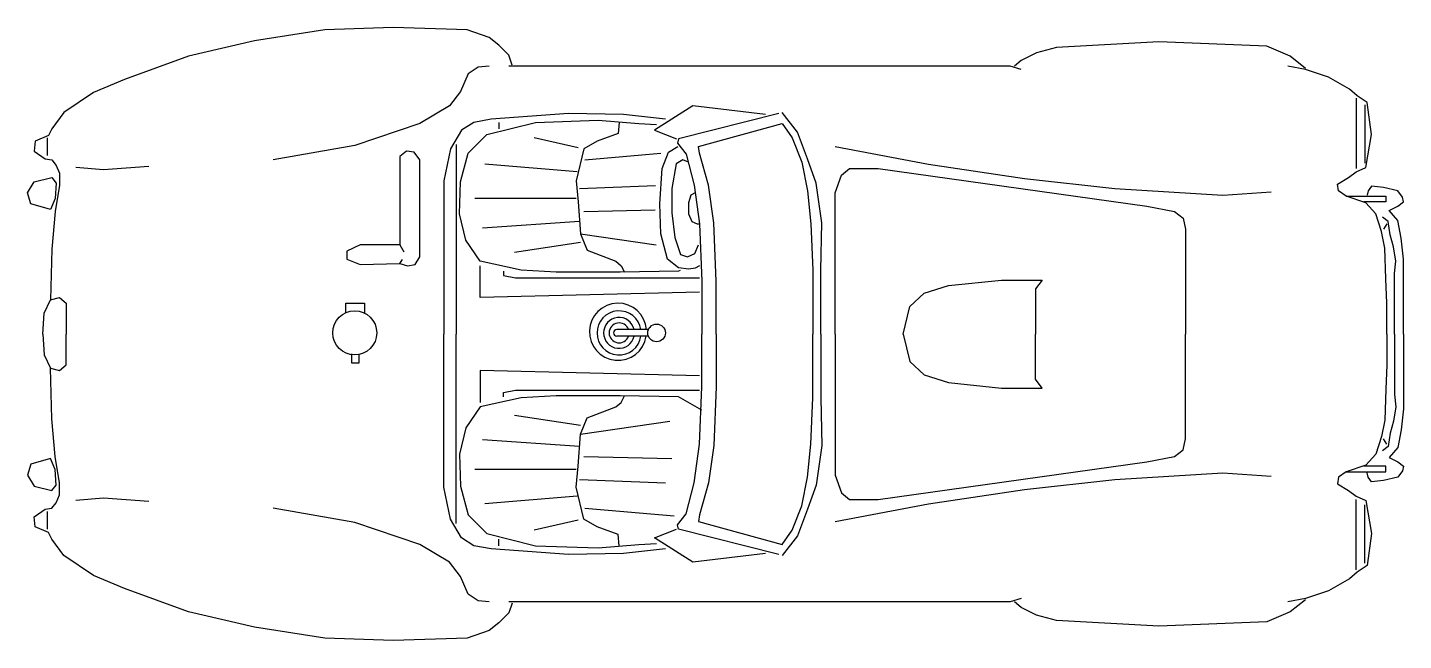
# Model space of a CAD drawing. Extents: x 8641 to 11314, y -4936 to -3746.
import ezdxf

# ---------------------------------------------------------------- set-up
doc = ezdxf.new("R2010")
doc.units = 0
doc.header["$MEASUREMENT"] = 0
doc.layers.add('2D', color=7, linetype='CONTINUOUS')
doc.layers.add('INSERT', color=7, linetype='CONTINUOUS')

# ---------------------------------------------------------------- blocks, each defined once
blk = doc.blocks.new('C-2CAR01')
at = {"layer": '2D', "color": 0, "linetype": 'BYBLOCK'}
for p, q in [((-801.8, 588.1), (-930.2, 558.2)), ((-664.8, 609.5), (-801.8, 588.1)), ((-532.1, 613.8), (-664.8, 609.5)), ((-388.7, 609.5), (-532.1, 613.8)), ((-345.9, 594.5), (-388.7, 609.5)), ((-326.7, 579.6), (-345.9, 594.5)), ((-307.4, 560.3), (-326.7, 579.6)), ((717.7, 564.6), (687.8, 549.6)), ((756.3, 575.3), (717.7, 564.6)), ((955.3, 586), (756.3, 575.3)), ((1165, 577.4), (955.3, 586)), ((1210, 558.2), (1165, 577.4)), ((-930.2, 558.2), (-1054.3, 513.2)), ((-367.3, 536.8), (-386.6, 523.9)), ((-345.9, 538.9), (-367.3, 536.8)), ((-301, 541), (-307.4, 560.3)), ((193.4, 538.9), (-307.4, 538.9)), ((666.4, 538.9), (169.9, 538.9)), ((687.8, 532.5), (666.4, 538.9)), ((687.8, 549.6), (674.9, 538.9)), ((1239.9, 532.5), (1205.7, 538.9)), ((1239.9, 534.6), (1210, 558.2)), ((-1054.3, 513.2), (-1114.2, 487.5)), ((-386.6, 523.9), (-401.6, 489.7)), ((1284.9, 517.5), (1239.9, 532.5)), ((1325.5, 494), (1284.9, 517.5)), ((-1114.2, 487.5), (-1172, 449)), ((-401.6, 489.7), (-423, 461.9)), ((1340.5, 481.1), (1325.5, 494)), ((-423, 461.9), (-480.7, 427.6)), ((50, 461.9), (-24.9, 414.8)), ((191.3, 444.7), (50, 461.9)), ((1338.4, 476.8), (1338.4, 339.9)), ((1359.8, 468.3), (1340.5, 481.1)), ((1355.5, 464), (1355.5, 350.6)), ((1368.3, 406.2), (1359.8, 468.3)), ((-1172, 449), (-1195.6, 416.9)), ((-375.9, 429.7), (-399.4, 414.8)), ((-341.6, 436.2), (-375.9, 429.7)), ((-350.2, 406.2), (-256, 429.7)), ((-191.8, 446.9), (-341.6, 436.2)), ((-326.7, 429.7), (-326.7, 416.9)), ((-256, 429.7), (-134, 434)), ((-84.8, 444.7), (-191.8, 446.9)), ((-134, 434), (-54.9, 427.6)), ((-93.4, 429.7), (-95.5, 408.3)), ((-3.5, 436.2), (-84.8, 444.7)), ((216.9, 446.9), (22.2, 397.6)), ((253.3, 410.5), (223.4, 449)), ((-1202, 404.1), (-1227.7, 393.4)), ((-1195.6, 416.9), (-1202, 404.1)), ((-480.7, 427.6), (-607, 384.8)), ((-399.4, 414.8), (-420.8, 378.4)), ((-386.6, 369.8), (-350.2, 406.2)), ((-95.5, 408.3), (-136.2, 393.4)), ((-54.9, 427.6), (-20.6, 425.5)), ((-24.9, 414.8), (17.9, 397.6)), ((60.7, 382.7), (223.4, 427.6)), ((223.4, 427.6), (242.6, 399.8)), ((272.6, 359.1), (253.3, 410.5)), ((1357.6, 342), (1368.3, 406.2)), ((-1227.7, 393.4), (-1229.8, 374.1)), ((-1204.1, 365.5), (-1204.1, 399.8)), ((-607, 384.8), (-765.4, 357)), ((-420.8, 378.4), (-433.7, 316.3)), ((-410.1, 386.9), (-410.1, 18.8)), ((-172.6, 380.5), (-258.2, 399.8)), ((-161.9, 378.4), (-176.8, 316.3)), ((-136.2, 393.4), (-161.9, 378.4)), ((2.9, 372), (21, 382.8)), ((22.2, 397.6), (20, 389.1)), ((20, 389.1), (37.2, 367.7)), ((62.9, 369.8), (60.7, 382.7)), ((242.6, 399.8), (261.9, 352.7)), ((326.1, 382.7), (508, 348.4)), ((-1229.8, 374.1), (-1208.4, 359.1)), ((-1208.4, 359.1), (-1195.6, 357)), ((-1195.6, 357), (-1187, 346.3)), ((-506.4, 374.1), (-519.3, 363.4)), ((-519.3, 363.4), (-519.3, 192.2)), ((-491.5, 372), (-506.4, 374.1)), ((-480.7, 357), (-491.5, 372)), ((-480.7, 168.6), (-480.7, 357)), ((-401.6, 314.2), (-386.6, 369.8)), ((-174.7, 333.4), (-354.5, 348.4)), ((-159.7, 357), (-12, 369.7)), ((-9.9, 339.9), (2.9, 372)), ((17.7, 349.1), (9.3, 301.3)), ((30.7, 357), (17.7, 349.1)), ((41.4, 352.7), (30.7, 357)), ((37.2, 367.7), (52.2, 307.8)), ((80, 307.8), (62.9, 369.8)), ((261.9, 352.7), (272.6, 297.1)), ((289.7, 312), (272.6, 359.1)), ((508, 348.4), (694.2, 320.6)), ((-1229.8, 314.2), (-1195.6, 322.7)), ((-1195.6, 322.7), (-1187, 312)), ((-1187, 346.3), (-1180.6, 331.3)), ((-1180.6, 331.3), (-1180.6, 307.8)), ((-1095, 337.7), (-1148.5, 342)), ((-1007.2, 344.1), (-1095, 337.7)), ((-14.2, 271.4), (-9.9, 339.9)), ((326.1, 292.8), (338.9, 327)), ((338.9, 327), (353.9, 339.9)), ((353.9, 339.9), (409.6, 339.9)), ((409.6, 339.9), (931.8, 267.1)), ((1302, 309.9), (1323.4, 322.7)), ((1323.4, 322.7), (1338.4, 333.4)), ((1338.4, 333.4), (1357.6, 342)), ((-1242.6, 292.8), (-1229.8, 314.2)), ((-1187, 312), (-1189.1, 282.1)), ((-1180.6, 307.8), (-1189.1, 256.4)), ((-433.7, 316.3), (-433.7, 18.8)), ((-403.7, 252.1), (-401.6, 314.2)), ((-176.8, 316.3), (-172.6, 275.7)), ((-170.4, 301.3), (-22.4, 307)), ((9.3, 301.3), (9.3, 254.3)), ((52.2, 307.8), (62.9, 232.9)), ((90.7, 235), (80, 307.8)), ((272.6, 297.1), (279, 232.9)), ((300.4, 235), (289.7, 312)), ((694.2, 320.6), (869.7, 301.3)), ((869.7, 301.3), (1079.4, 288.5)), ((1079.4, 288.5), (1173.6, 294.9)), ((1304.1, 297.1), (1302, 309.9)), ((1319.1, 286.4), (1304.1, 297.1)), ((1361.9, 297.1), (1359.8, 288.5)), ((1368.3, 305.6), (1361.9, 297.1)), ((1391.9, 303.5), (1368.3, 305.6)), ((1419.7, 297.1), (1391.9, 303.5)), ((1428.3, 284.2), (1419.7, 297.1)), ((-1236.2, 271.4), (-1242.6, 292.8)), ((-1197.7, 260.7), (-1236.2, 271.4)), ((-1189.1, 282.1), (-1197.7, 260.7)), ((-176.8, 282.1), (-373.7, 282.1)), ((-172.6, 275.7), (-168.3, 213.6)), ((-12.1, 213.6), (-14.2, 271.4)), ((45.7, 288.5), (41.4, 273.5)), ((41.4, 273.5), (41.4, 252.1)), ((54.3, 292.8), (45.7, 288.5)), ((326.1, 18.8), (326.1, 292.8)), ((1319.1, 286.4), (1396.2, 286.4)), ((1357.6, 273.5), (1319.1, 286.4)), ((1396.2, 275.7), (1353.4, 275.7)), ((1376.9, 252.1), (1357.6, 273.5)), ((1396.2, 286.4), (1396.2, 275.7)), ((1419.7, 267.1), (1430.4, 275.7)), ((1430.4, 275.7), (1428.3, 284.2)), ((-1189.1, 256.4), (-1195.6, 183.6)), ((-390.9, 200.8), (-403.7, 252.1)), ((-161.9, 256.4), (-23.6, 259.9)), ((9.3, 254.3), (14.8, 206.5)), ((41.4, 252.1), (47.9, 237.1)), ((931.8, 267.1), (985.3, 256.4)), ((985.3, 256.4), (1002.4, 243.6)), ((1002.4, 243.6), (1006.7, 222.2)), ((1387.6, 217.9), (1376.9, 252.1)), ((1400.5, 237.1), (1389.7, 245.7)), ((1402.6, 258.5), (1419.7, 267.1)), ((1419.7, 239.3), (1402.6, 258.5)), ((-170.4, 237.1), (-358.8, 224.3)), ((47.9, 237.1), (58.6, 232.9)), ((58.6, 232.9), (62.9, 232.9)), ((62.9, 232.9), (67.1, 121.6)), ((95, 121.6), (90.7, 235)), ((279, 232.9), (283.3, 143)), ((298.3, 143), (300.4, 235)), ((1006.7, 222.2), (1006.7, 18.8)), ((1394, 185.8), (1387.6, 217.9)), ((1398.3, 232.9), (1391.9, 222.2)), ((1404.7, 211.5), (1400.5, 237.1)), ((1426.1, 205), (1419.7, 239.3)), ((-596.3, 192.2), (-622, 179.4)), ((-519.3, 192.2), (-596.3, 192.2)), ((-519.3, 192.2), (-511.5, 178.3)), ((-363, 160.1), (-390.9, 200.8)), ((-168.3, 196.5), (-296.7, 177.2)), ((-168.3, 213.6), (-21.2, 191.8)), ((-168.3, 213.6), (-155.4, 181.5)), ((0.8, 164.4), (-12.1, 213.6)), ((14.8, 206.5), (25.6, 173.1)), ((53.8, 175.1), (60.6, 192)), ((1411.2, 187.9), (1404.7, 211.5)), ((1415.4, 160.1), (1411.2, 187.9)), ((1430.4, 164.4), (1426.1, 205)), ((-1195.6, 183.6), (-1197.7, 85.2)), ((-622, 179.4), (-622, 164.4)), ((-622, 164.4), (-596.3, 153.7)), ((-519.3, 155.8), (-514, 163.5)), ((-489.3, 153.7), (-480.7, 168.6)), ((-155.4, 181.5), (-99.8, 160.1)), ((22.2, 147.2), (0.8, 164.4)), ((25.6, 173.1), (39.3, 168.6)), ((39.3, 168.6), (53.8, 175.1)), ((1396.2, 125.8), (1394, 185.8)), ((1430.4, 138.7), (1430.4, 164.4)), ((-596.3, 153.7), (-519.3, 155.8)), ((-519.3, 155.8), (-504.3, 151.5)), ((-504.3, 151.5), (-489.3, 153.7)), ((-283.9, 143), (-363, 160.1)), ((-363, 89.5), (-363, 151.5)), ((-318.1, 140.8), (-318.1, 132.3)), ((-215.4, 138.7), (-283.9, 143)), ((-91.2, 138.7), (-215.4, 138.7)), ((-99.8, 160.1), (-89.1, 151.5)), ((22.2, 140.8), (-91.2, 138.7)), ((-89.1, 151.5), (-82.7, 138.7)), ((41.8, 144.9), (22.2, 147.2)), ((25, 142.4), (22.2, 140.8)), ((54.3, 146.7), (41.8, 144.9)), ((62.9, 151.5), (54.3, 146.7)), ((283.3, 143), (283.3, 18.8)), ((298.3, 18.8), (298.3, 143)), ((1413.3, 136.5), (1415.4, 160.1)), ((1413.3, 85.2), (1413.3, 136.5)), ((1430.4, 85.2), (1430.4, 138.7)), ((-318.1, 132.3), (-294.6, 128)), ((-294.6, 128), (62.9, 128)), ((67.1, 121.6), (67.1, 18.8)), ((95, 18.8), (95, 121.6)), ((499.4, 98), (546.5, 113)), ((546.5, 113), (649.3, 123.7)), ((649.3, 123.7), (728.4, 123.7)), ((728.4, 123.7), (715.6, 106.6)), ((1398.3, 78.8), (1396.2, 125.8)), ((-1210.5, 59.5), (-1197.7, 85.2)), ((-1197.7, 85.2), (-1180.6, 89.5)), ((-1180.6, 89.5), (-1167.7, 78.8)), ((62.9, 100.2), (-363, 89.5)), ((471.6, 72.3), (499.4, 98)), ((715.6, 106.6), (715.6, 18.8)), ((1413.3, 18.8), (1413.3, 85.2)), ((1430.4, 18.8), (1430.4, 85.2)), ((-1212.7, 18.8), (-1210.5, 59.5)), ((-1167.7, 78.8), (-1167.7, 18.8)), ((-624.1, 78.8), (-587.8, 78.8)), ((-624.1, 59.5), (-624.1, 78.8)), ((-587.8, 78.8), (-587.8, 59.5)), ((458.8, 18.8), (471.6, 72.3)), ((1398.3, 18.8), (1398.3, 78.8)), ((-36.5, 27.4), (-97.7, 27.4)), ((-1212.7, 18.8), (-1210.5, -21.8)), ((-1167.7, -41.1), (-1167.7, 18.8)), ((-433.7, -278.6), (-433.7, 18.8)), ((-410.1, -349.3), (-410.1, 18.8)), ((-36.5, 14.6), (-97.7, 14.6)), ((67.1, -83.9), (67.1, 18.8)), ((95, 18.8), (95, -83.9)), ((283.3, -105.3), (283.3, 18.8)), ((298.3, 18.8), (298.3, -105.3)), ((326.1, 18.8), (326.1, -255.1)), ((458.8, 18.8), (471.6, -34.7)), ((715.6, -68.9), (715.6, 18.8)), ((1006.7, -184.5), (1006.7, 18.8)), ((1398.3, 18.8), (1398.3, -41.1)), ((1413.3, 18.8), (1413.3, -47.5)), ((1430.4, 18.8), (1430.4, -47.5)), ((-1210.5, -21.8), (-1197.7, -47.5)), ((-613.4, -19.7), (-613.4, -36.8)), ((-598.5, -36.8), (-598.5, -19.7)), ((-1197.7, -47.5), (-1180.6, -51.8)), ((-1195.6, -146), (-1197.7, -47.5)), ((-1180.6, -51.8), (-1167.7, -41.1)), ((-613.4, -36.8), (-598.5, -36.8)), ((62.9, -62.5), (-363, -51.8)), ((-363, -51.8), (-363, -113.9)), ((471.6, -34.7), (499.4, -60.3)), ((1398.3, -41.1), (1396.2, -88.2)), ((1413.3, -47.5), (1413.3, -98.9)), ((1430.4, -47.5), (1430.4, -101)), ((499.4, -60.3), (546.5, -75.3)), ((546.5, -75.3), (649.3, -86)), ((728.4, -86), (715.6, -68.9)), ((-283.9, -105.3), (-363, -122.4)), ((-318.1, -94.6), (-294.6, -90.3)), ((-318.1, -103.2), (-318.1, -94.6)), ((-294.6, -90.3), (62.9, -90.3)), ((-215.4, -101), (-283.9, -105.3)), ((-91.2, -101), (-215.4, -101)), ((22.2, -103.2), (-91.2, -101)), ((-89.1, -113.9), (-82.7, -101)), ((67.1, -128.8), (22.2, -103.2)), ((62.9, -195.2), (67.1, -83.9)), ((95, -83.9), (90.7, -197.3)), ((279, -195.2), (283.3, -105.3)), ((298.3, -105.3), (300.4, -197.3)), ((649.3, -86), (728.4, -86)), ((1396.2, -88.2), (1394, -148.1)), ((1413.3, -98.9), (1415.4, -122.4)), ((1430.4, -101), (1430.4, -126.7)), ((-363, -122.4), (-390.9, -163.1)), ((-155.4, -143.8), (-99.8, -122.4)), ((-99.8, -122.4), (-89.1, -113.9)), ((1415.4, -122.4), (1411.2, -150.2)), ((1430.4, -126.7), (1426.1, -167.4)), ((-1189.1, -218.7), (-1195.6, -146)), ((-168.3, -158.8), (-296.7, -139.5)), ((-168.3, -175.9), (-155.4, -143.8)), ((-168.3, -175.9), (5.1, -150.2)), ((1394, -148.1), (1387.6, -180.2)), ((1411.2, -150.2), (1404.7, -173.8)), ((-390.9, -163.1), (-403.7, -214.4)), ((-170.4, -199.5), (-358.8, -186.6)), ((-172.6, -238), (-168.3, -175.9)), ((1002.4, -205.9), (1006.7, -184.5)), ((1387.6, -180.2), (1376.9, -214.4)), ((1398.3, -195.2), (1391.9, -184.5)), ((1404.7, -173.8), (1400.5, -199.5)), ((1426.1, -167.4), (1419.7, -201.6)), ((52.2, -270.1), (62.9, -195.2)), ((90.7, -197.3), (80, -270.1)), ((272.6, -259.4), (279, -195.2)), ((300.4, -197.3), (289.7, -274.4)), ((985.3, -218.7), (1002.4, -205.9)), ((1400.5, -199.5), (1389.7, -208)), ((1419.7, -201.6), (1402.6, -220.9)), ((-1236.2, -233.7), (-1242.6, -255.1)), ((-1197.7, -223), (-1236.2, -233.7)), ((-1189.1, -244.4), (-1197.7, -223)), ((-1180.6, -270.1), (-1189.1, -218.7)), ((-403.7, -214.4), (-401.6, -276.5)), ((-176.8, -278.6), (-172.6, -238)), ((-161.9, -218.7), (9.3, -223)), ((409.6, -302.2), (931.8, -229.4)), ((931.8, -229.4), (985.3, -218.7)), ((1357.6, -235.8), (1319.1, -248.7)), ((1396.2, -238), (1353.4, -238)), ((1376.9, -214.4), (1357.6, -235.8)), ((1396.2, -248.7), (1396.2, -238)), ((1402.6, -220.9), (1419.7, -229.4)), ((1419.7, -229.4), (1430.4, -238)), ((1430.4, -238), (1428.3, -246.5)), ((-1242.6, -255.1), (-1229.8, -276.5)), ((-1187, -274.4), (-1189.1, -244.4)), ((-176.8, -244.4), (-373.7, -244.4)), ((-170.4, -263.7), (-3.5, -270.1)), ((261.9, -315), (272.6, -259.4)), ((326.1, -255.1), (338.9, -289.3)), ((694.2, -282.9), (869.7, -263.7)), ((869.7, -263.7), (1079.4, -250.8)), ((1079.4, -250.8), (1173.6, -257.2)), ((1304.1, -259.4), (1302, -272.2)), ((1319.1, -248.7), (1304.1, -259.4)), ((1319.1, -248.7), (1396.2, -248.7)), ((1361.9, -259.4), (1359.8, -250.8)), ((1368.3, -267.9), (1361.9, -259.4)), ((1391.9, -265.8), (1368.3, -267.9)), ((1419.7, -259.4), (1391.9, -265.8)), ((1428.3, -246.5), (1419.7, -259.4)), ((-1229.8, -276.5), (-1195.6, -285.1)), ((-1195.6, -285.1), (-1187, -274.4)), ((-1187, -308.6), (-1180.6, -293.6)), ((-1180.6, -293.6), (-1180.6, -270.1)), ((-420.8, -340.7), (-433.7, -278.6)), ((-401.6, -276.5), (-386.6, -332.1)), ((-161.9, -340.7), (-176.8, -278.6)), ((37.2, -330), (52.2, -270.1)), ((80, -270.1), (62.9, -332.1)), ((289.7, -274.4), (272.6, -321.4)), ((338.9, -289.3), (353.9, -302.2)), ((508, -310.7), (694.2, -282.9)), ((1302, -272.2), (1323.4, -285.1)), ((1323.4, -285.1), (1338.4, -295.8)), ((-1208.4, -321.4), (-1195.6, -319.3)), ((-1195.6, -319.3), (-1187, -308.6)), ((-1095, -300), (-1148.5, -304.3)), ((-1007.2, -306.5), (-1095, -300)), ((-607, -347.1), (-765.4, -319.3)), ((-174.7, -295.8), (-354.5, -310.7)), ((-159.7, -319.3), (13.6, -334.3)), ((242.6, -362.1), (261.9, -315)), ((326.1, -345), (508, -310.7)), ((353.9, -302.2), (409.6, -302.2)), ((1338.4, -295.8), (1357.6, -304.3)), ((1338.4, -439.2), (1338.4, -302.2)), ((1355.5, -426.3), (1355.5, -312.9)), ((1357.6, -304.3), (1368.3, -368.5)), ((-1229.8, -336.4), (-1208.4, -321.4)), ((-1227.7, -355.7), (-1229.8, -336.4)), ((-1204.1, -360), (-1204.1, -325.7)), ((-480.7, -389.9), (-607, -347.1)), ((-399.4, -377.1), (-420.8, -340.7)), ((-386.6, -332.1), (-350.2, -368.5)), ((-172.6, -342.8), (-258.2, -362.1)), ((-136.2, -355.7), (-161.9, -340.7)), ((20, -351.4), (37.2, -330)), ((62.9, -332.1), (60.7, -345)), ((60.7, -345), (223.4, -389.9)), ((272.6, -321.4), (253.3, -372.8)), ((-1202, -366.4), (-1227.7, -355.7)), ((-1195.6, -379.2), (-1202, -366.4)), ((-350.2, -368.5), (-256, -392.1)), ((-95.5, -370.7), (-136.2, -355.7)), ((-93.4, -392.1), (-95.5, -370.7)), ((-24.9, -377.1), (17.9, -360)), ((22.2, -360), (20, -351.4)), ((216.9, -409.2), (22.2, -360)), ((223.4, -389.9), (242.6, -362.1)), ((253.3, -372.8), (223.4, -411.3)), ((1368.3, -368.5), (1359.8, -430.6)), ((-1172, -411.3), (-1195.6, -379.2)), ((-423, -424.2), (-480.7, -389.9)), ((-375.9, -392.1), (-399.4, -377.1)), ((-341.6, -398.5), (-375.9, -392.1)), ((-191.8, -409.2), (-341.6, -398.5)), ((-326.7, -392.1), (-326.7, -379.2)), ((-256, -392.1), (-134, -396.4)), ((-134, -396.4), (-54.9, -389.9)), ((-3.5, -398.5), (-84.8, -407.1)), ((-54.9, -389.9), (-20.6, -387.8)), ((50, -424.2), (-24.9, -377.1)), ((-1114.2, -449.9), (-1172, -411.3)), ((-401.6, -452), (-423, -424.2)), ((-84.8, -407.1), (-191.8, -409.2)), ((191.3, -407.1), (50, -424.2)), ((-1054.3, -475.5), (-1114.2, -449.9)), ((-386.6, -486.2), (-401.6, -452)), ((1340.5, -443.4), (1325.5, -456.3)), ((1359.8, -430.6), (1340.5, -443.4)), ((-930.2, -520.5), (-1054.3, -475.5)), ((1284.9, -479.8), (1239.9, -494.8)), ((1325.5, -456.3), (1284.9, -479.8)), ((-367.3, -499.1), (-386.6, -486.2)), ((-345.9, -501.2), (-367.3, -499.1)), ((193.4, -501.2), (-307.4, -501.2)), ((-301, -503.4), (-307.4, -522.6)), ((666.4, -501.2), (169.9, -501.2)), ((687.8, -494.8), (666.4, -501.2)), ((687.8, -511.9), (674.9, -501.2)), ((1239.9, -494.8), (1205.7, -501.2)), ((1239.9, -496.9), (1210, -520.5)), ((-801.8, -550.4), (-930.2, -520.5)), ((-307.4, -522.6), (-326.7, -541.9)), ((717.7, -526.9), (687.8, -511.9)), ((756.3, -537.6), (717.7, -526.9)), ((1210, -520.5), (1165, -539.7)), ((-664.8, -571.8), (-801.8, -550.4)), ((-345.9, -556.9), (-388.7, -571.8)), ((-326.7, -541.9), (-345.9, -556.9)), ((955.3, -548.3), (756.3, -537.6)), ((1165, -539.7), (955.3, -548.3)), ((-532.1, -576.1), (-664.8, -571.8)), ((-388.7, -571.8), (-532.1, -576.1))]:
    blk.add_line(p, q, dxfattribs=at)
for centre, radius in [((-607, 21), 42.8), ((-20.6, 21), 17.1)]:
    blk.add_circle(centre, radius, dxfattribs=at)
for centre, radius, start, end in [((-95.5, 23.1), 55.6, 4.4117, 351.1501), ((-93.4, 21), 42.8, 8.6269, 351.3731), ((-93.4, 21), 30, 12.3736, 347.6264), ((-93.4, 21), 19.3, 19.4712, 340.5288), ((-97.7, 21), 6.42, 90, 270)]:
    blk.add_arc(centre, radius, start, end, dxfattribs=at)

msp = doc.modelspace()

# ---------------------------------------------------------------- block references
at = {"layer": 'INSERT'}
msp.add_blockref('C-2CAR01', (9883.5, -4360.2), dxfattribs=at)

doc.saveas('drawing.dxf')
